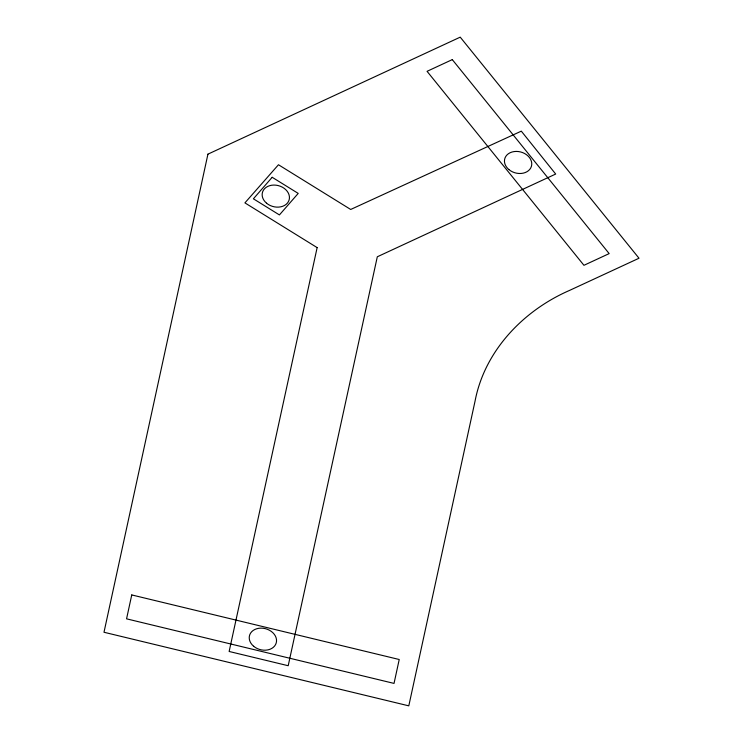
<?xml version="1.0" encoding="UTF-8"?>
<svg xmlns="http://www.w3.org/2000/svg" width="743" height="743" viewBox="0 0 743 743"><rect width="100%" height="100%" fill="white"/><g stroke="black" fill="none" stroke-linecap="round" stroke-linejoin="round"><path stroke-width="1.11" d="M207.929 154.154L103.992 632.256L408.799 705.85L475.074 401.025C484.687 350.668 523.509 310.407 569.575 290.402L639.008 258.23L460.223 37.15L207.929 154.154M131.752 594.929L126.561 618.835L394.031 683.411L399.223 659.505L131.752 594.929M317.14 247.605L229.141 651.472L288.2 665.728L377.305 256.781L555.69 174.048L521.307 131.149L350.696 209.47L278.467 164.751L244.911 202.885L317.14 247.605M272.179 177.289L253.4 198.808L279.424 214.922L298.212 193.403L272.179 177.289M452.283 59.616L427.058 71.319L583.942 265.307L609.167 253.604L452.283 59.616M266.561 203.201A13.857 10.792 15.6 0 0 289.129 199.895A13.857 10.792 15.6 0 0 271.724 185.23A13.857 10.792 15.6 0 0 266.561 203.201M253.642 646.261A13.857 10.792 15.6 0 0 276.22 642.964A13.857 10.792 15.6 0 0 258.815 628.29A13.857 10.792 15.6 0 0 253.642 646.261M508.862 169.553A13.857 10.792 15.6 0 0 531.44 166.246A13.857 10.792 15.6 0 0 514.035 151.581A13.857 10.792 15.6 0 0 508.862 169.553"/></g></svg>
